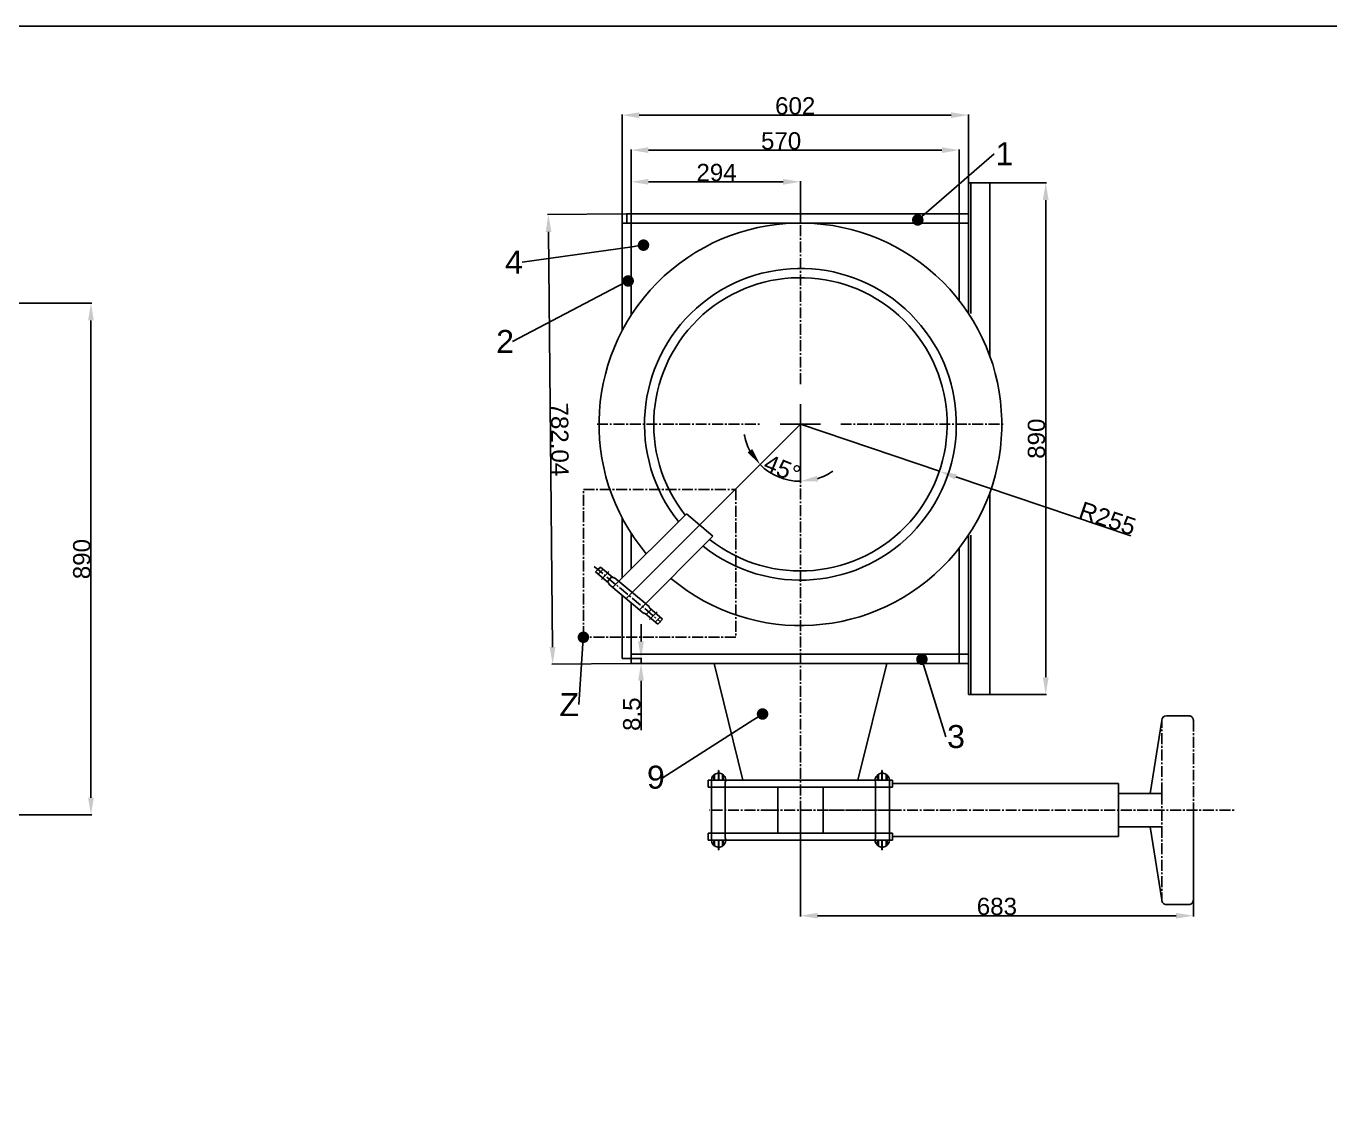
# Model space of a CAD drawing. Header units: millimetres. Extents: x 26210 to 45551, y 4625 to 8601.
# Drawn here: x 29897 to 32163, y 6663 to 8548 of the extents above; entities that cross this region are included whole.
import ezdxf
from ezdxf import colors
from ezdxf.entities.mleader import LeaderData, LeaderLine
from ezdxf.math import Vec2, Vec3

# ---------------------------------------------------------------- set-up
doc = ezdxf.new("R2010")
doc.units = ezdxf.units.MM
doc.linetypes.add('CENTER2', pattern=[28.575, 19.05, -3.175, 3.175, -3.175])
doc.styles.get("Standard").update_dxf_attribs({"font": 'arial.ttf'})
doc.dimstyles.new('ISO-25', dxfattribs={"dimtxt": 2.5, "dimasz": 2.5, "dimexe": 1.25, "dimexo": 0.625, "dimtad": 1, "dimdsep": 46, "dimtxsty": 'Standard', "dimcen": 2.5, "dimadec": 0, "dimazin": 0, "dimtfac": 1, "dimtmove": 0, "dimatfit": 3, "dimfxl": 1, "dimarcsym": 0})

# ---------------------------------------------------------------- blocks, each defined once
blk = doc.blocks.new('*D139')
at = {"color": 0, "lineweight": -2, "transparency": 16777216}
for p, q in [((29422.8, 8066), (30011.2, 8066)), ((30009.9, 8036), (30009.9, 7206)), ((29422.8, 7176), (30011.2, 7176))]:
    blk.add_line(p, q, dxfattribs=at)
at = {"color": 0, "lineweight": -3, "transparency": 16777216}
for points in [[(30004.9, 8036), (30014.9, 8036), (30009.9, 8066)], [(30004.9, 7206), (30014.9, 7206), (30009.9, 7176)]]:
    blk.add_solid(points, dxfattribs=at)
at = {"layer": 'Defpoints', "color": 0, "lineweight": -3, "transparency": 16777216}
for p in [(29422.2, 8066), (29422.2, 7176), (30009.9, 7176)]:
    blk.add_point(p, dxfattribs=at)
at = {"color": 0, "transparency": 16777216, "insert": (29994, 7621), "char_height": 30, "attachment_point": 5, "rotation": 90}
blk.add_mtext('890', dxfattribs=at)
blk = doc.blocks.new('*U171')
at = {"color": 0, "linetype": 'CENTER2', "lineweight": -3, "transparency": 16777216}
for p, q in [((0, 70), (0, 353.5)), ((-353.5, 0), (-70, 0)), ((70, 0), (353.5, 0)), ((0, -845.3), (0, -70))]:
    blk.add_line(p, q, dxfattribs=at)
at = {"color": 0, "linetype": 'Continuous', "lineweight": -3, "transparency": 16777216}
for p, q in [((0, -35), (0, 35)), ((-35, 0), (35, 0))]:
    blk.add_line(p, q, dxfattribs=at)
blk = doc.blocks.new('*D172')
at = {"color": 0, "lineweight": -2, "transparency": 16777216}
blk.add_line((31242.9, 7819.8), (31242.9, 7755.1), dxfattribs=at)
for start, end in [(190.1714, 207.5857), (225, 270), (287.4143, 304.8286)]:
    blk.add_arc((31242.9, 7855.4), 99.1, start, end, dxfattribs=at)
at = {"color": 0, "lineweight": -3, "transparency": 16777216}
for points in [[(31159.2, 7812.5), (31151.1, 7806.6), (31172.9, 7785.3)], [(31273.4, 7755.9), (31271.8, 7765.8), (31242.9, 7756.3)]]:
    blk.add_solid(points, dxfattribs=at)
at = {"layer": 'Defpoints', "color": 0, "lineweight": -3, "transparency": 16777216}
for p in [(31242.9, 7890.4), (31242.9, 7855.4), (31242.9, 7820.4), (31193.4, 7769.6), (30939.8, 7552.3)]:
    blk.add_point(p, dxfattribs=at)
at = {"color": 0, "transparency": 16777216, "insert": (31211.5, 7778.4), "char_height": 30, "attachment_point": 5, "rotation": 337.7865}
blk.add_mtext('45°', dxfattribs=at)
blk = doc.blocks.new('*U173')
at = {"color": 0, "linetype": 'CENTER2', "lineweight": -3, "transparency": 16777216}
blk.add_line((-58.5, 48.9), (57.1, -47.8), dxfattribs=at)
blk = doc.blocks.new('*U174')
at = {"color": 0, "linetype": 'CENTER2', "lineweight": -3, "transparency": 16777216}
blk.add_line((6.7, 6.7), (-6.7, -6.7), dxfattribs=at)
blk = doc.blocks.new('*U175')
at = {"color": 0, "linetype": 'CENTER2', "lineweight": -3, "transparency": 16777216}
blk.add_line((6.5, 7), (-6.5, -7), dxfattribs=at)
blk = doc.blocks.new('*D176')
at = {"color": 0, "lineweight": -2, "transparency": 16777216}
for p, q in [((30948.9, 8206), (30948.9, 8333.4)), ((30978.9, 8332.2), (31488.9, 8332.2)), ((31518.9, 8206), (31518.9, 8333.4))]:
    blk.add_line(p, q, dxfattribs=at)
at = {"color": 0, "lineweight": -3, "transparency": 16777216}
for points in [[(30978.9, 8337.2), (30978.9, 8327.2), (30948.9, 8332.2)], [(31488.9, 8337.2), (31488.9, 8327.2), (31518.9, 8332.2)]]:
    blk.add_solid(points, dxfattribs=at)
at = {"layer": 'Defpoints', "color": 0, "lineweight": -3, "transparency": 16777216}
for p in [(31518.9, 8332.2), (30948.9, 8205.4), (31518.9, 8205.4)]:
    blk.add_point(p, dxfattribs=at)
at = {"color": 0, "transparency": 16777216, "insert": (31209.4, 8348.1), "char_height": 30, "attachment_point": 5}
blk.add_mtext('570', dxfattribs=at)
blk = doc.blocks.new('*D177')
at = {"color": 0, "lineweight": -2, "transparency": 16777216}
for p, q in [((30932.9, 8206), (30932.9, 8394.3)), ((30962.9, 8393), (31504.9, 8393)), ((31534.9, 8206), (31534.9, 8394.3))]:
    blk.add_line(p, q, dxfattribs=at)
at = {"color": 0, "lineweight": -3, "transparency": 16777216}
for points in [[(30962.9, 8398), (30962.9, 8388), (30932.9, 8393)], [(31504.9, 8398), (31504.9, 8388), (31534.9, 8393)]]:
    blk.add_solid(points, dxfattribs=at)
at = {"layer": 'Defpoints', "color": 0, "lineweight": -3, "transparency": 16777216}
for p in [(31534.9, 8393), (30932.9, 8205.4), (31534.9, 8205.4)]:
    blk.add_point(p, dxfattribs=at)
at = {"color": 0, "transparency": 16777216, "insert": (31233.9, 8409), "char_height": 30, "attachment_point": 5}
blk.add_mtext('602', dxfattribs=at)
blk = doc.blocks.new('*D178')
at = {"color": 0, "lineweight": -2, "transparency": 16777216}
for p, q in [((30948.9, 8206), (30948.9, 8278.4)), ((31212.9, 8277.1), (30978.9, 8277.1)), ((31242.9, 8206), (31242.9, 8278.4))]:
    blk.add_line(p, q, dxfattribs=at)
at = {"color": 0, "lineweight": -3, "transparency": 16777216}
for points in [[(30978.9, 8282.1), (30978.9, 8272.1), (30948.9, 8277.1)], [(31212.9, 8282.1), (31212.9, 8272.1), (31242.9, 8277.1)]]:
    blk.add_solid(points, dxfattribs=at)
at = {"layer": 'Defpoints', "color": 0, "lineweight": -3, "transparency": 16777216}
for p in [(30948.9, 8277.1), (30948.9, 8205.4), (31242.9, 8205.4)]:
    blk.add_point(p, dxfattribs=at)
at = {"color": 0, "transparency": 16777216, "insert": (31097.2, 8293.1), "char_height": 30, "attachment_point": 5}
blk.add_mtext('294', dxfattribs=at)
blk = doc.blocks.new('*D179')
at = {"color": 0, "lineweight": -2, "transparency": 16777216}
for p, q in [((30940.8, 8221.4), (30803.6, 8220.1)), ((30805.2, 8190.1), (30812.1, 7468.1)), ((30948.3, 7439.4), (30811.1, 7438.1))]:
    blk.add_line(p, q, dxfattribs=at)
at = {"color": 0, "lineweight": -3, "transparency": 16777216}
for points in [[(30810.2, 8190.1), (30800.2, 8190), (30804.9, 8220.1)], [(30817.1, 7468.1), (30807.1, 7468), (30812.4, 7438.1)]]:
    blk.add_solid(points, dxfattribs=at)
at = {"layer": 'Defpoints', "color": 0, "lineweight": -3, "transparency": 16777216}
for p in [(30941.4, 8221.4), (30812.4, 7438.1), (30948.9, 7439.4)]:
    blk.add_point(p, dxfattribs=at)
at = {"color": 0, "transparency": 16777216, "insert": (30824.6, 7829.2), "char_height": 30, "attachment_point": 5, "rotation": 270.5495}
blk.add_mtext('782.04', dxfattribs=at)
blk = doc.blocks.new('*D180')
at = {"color": 0, "lineweight": -2, "transparency": 16777216}
for p, q in [((31572.6, 8275.4), (31670.5, 8275.4)), ((31669.3, 8245.4), (31669.3, 7415.4)), ((31572.6, 7385.4), (31670.5, 7385.4))]:
    blk.add_line(p, q, dxfattribs=at)
at = {"color": 0, "lineweight": -3, "transparency": 16777216}
for points in [[(31664.3, 8245.4), (31674.3, 8245.4), (31669.3, 8275.4)], [(31664.3, 7415.4), (31674.3, 7415.4), (31669.3, 7385.4)]]:
    blk.add_solid(points, dxfattribs=at)
at = {"layer": 'Defpoints', "color": 0, "lineweight": -3, "transparency": 16777216}
for p in [(31571.9, 8275.4), (31571.9, 7385.4), (31669.3, 7385.4)]:
    blk.add_point(p, dxfattribs=at)
at = {"color": 0, "transparency": 16777216, "insert": (31653.3, 7830.4), "char_height": 30, "attachment_point": 5, "rotation": 90}
blk.add_mtext('890', dxfattribs=at)
blk = doc.blocks.new('_Dot')
at = {"color": 0, "linetype": 'ByBlock', "lineweight": -2}
blk.add_line((-0.5, 0), (-1, 0), dxfattribs=at)
at = {"color": 0, "linetype": 'ByBlock', "lineweight": -3, "const_width": 0.5}
blk.add_lwpolyline([(-0.25, 0, 1), (0.25, 0, 1)], format="xyb", close=True, dxfattribs=at)
blk = doc.blocks.new('*U181')
at = {"color": 0, "linetype": 'CENTER2', "lineweight": -3, "transparency": 16777216}
blk.add_line((95.3, 0), (-95.3, 0), dxfattribs=at)
blk = doc.blocks.new('*U182')
at = {"color": 0, "linetype": 'CENTER2', "lineweight": -3, "transparency": 16777216}
blk.add_line((54.3, 0), (-54.3, 0), dxfattribs=at)
blk = doc.blocks.new('*U183')
at = {"color": 0, "linetype": 'CENTER2', "lineweight": -3, "transparency": 16777216}
blk.add_line((-54.3, 0), (54.3, 0), dxfattribs=at)
blk = doc.blocks.new('*U184')
at = {"color": 0, "linetype": 'CENTER2', "lineweight": -3, "transparency": 16777216}
blk.add_line((-199.8, 0), (400, 0), dxfattribs=at)
blk = doc.blocks.new('*D185')
at = {"color": 0, "lineweight": -2, "transparency": 16777216}
for p, q in [((30965.9, 7477.9), (30965.9, 7507.9)), ((30949.6, 7447.9), (30967.1, 7447.9)), ((30949.6, 7439.4), (30967.1, 7439.4)), ((30965.9, 7447.9), (30965.9, 7439.4)), ((30965.9, 7409.4), (30965.9, 7323.3))]:
    blk.add_line(p, q, dxfattribs=at)
at = {"color": 0, "lineweight": -3, "transparency": 16777216}
for points in [[(30960.9, 7477.9), (30970.9, 7477.9), (30965.9, 7447.9)], [(30960.9, 7409.4), (30970.9, 7409.4), (30965.9, 7439.4)]]:
    blk.add_solid(points, dxfattribs=at)
at = {"layer": 'Defpoints', "color": 0, "lineweight": -3, "transparency": 16777216}
for p in [(30948.9, 7447.9), (30948.9, 7439.4), (30965.9, 7439.4)]:
    blk.add_point(p, dxfattribs=at)
at = {"color": 0, "transparency": 16777216, "insert": (30949.9, 7351.3), "char_height": 30, "attachment_point": 5, "rotation": 90}
blk.add_mtext('8.5', dxfattribs=at)
blk = doc.blocks.new('*D186')
at = {"color": 0, "lineweight": -2, "transparency": 16777216}
for p, q in [((31242.9, 7855.4), (31484.5, 7773.7)), ((31817.4, 7661.2), (31512.9, 7764.1))]:
    blk.add_line(p, q, dxfattribs=at)
at = {"color": 0, "lineweight": -3, "transparency": 16777216}
blk.add_solid([(31514.5, 7768.8), (31511.3, 7759.4), (31484.5, 7773.7)], dxfattribs=at)
at = {"layer": 'Defpoints', "color": 0, "lineweight": -3, "transparency": 16777216}
for p in [(31242.9, 7855.4), (31484.5, 7773.7)]:
    blk.add_point(p, dxfattribs=at)
at = {"color": 0, "transparency": 16777216, "insert": (31776.8, 7691.7), "char_height": 30, "attachment_point": 5, "rotation": 341.3175}
blk.add_mtext('R255', dxfattribs=at)
blk = doc.blocks.new('*D213')
at = {"color": 0, "lineweight": -2, "transparency": 16777216}
for p, q in [((31242.9, 7183.8), (31242.9, 6999.6)), ((31925.9, 7183.8), (31925.9, 6999.6)), ((31272.9, 7000.8), (31895.9, 7000.8))]:
    blk.add_line(p, q, dxfattribs=at)
at = {"color": 0, "lineweight": -3, "transparency": 16777216}
for points in [[(31272.9, 7005.8), (31272.9, 6995.8), (31242.9, 7000.8)], [(31895.9, 7005.8), (31895.9, 6995.8), (31925.9, 7000.8)]]:
    blk.add_solid(points, dxfattribs=at)
at = {"layer": 'Defpoints', "color": 0, "lineweight": -3, "transparency": 16777216}
for p in [(31242.9, 7184.4), (31925.9, 7184.4), (31925.9, 7000.8)]:
    blk.add_point(p, dxfattribs=at)
at = {"color": 0, "transparency": 16777216, "insert": (31584.4, 7016.8), "char_height": 30, "attachment_point": 5}
blk.add_mtext('683', dxfattribs=at)

msp = doc.modelspace()

# ---------------------------------------------------------------- linework, layer by layer
at = {"color": 0, "linetype": 'Continuous', "lineweight": -3}
for p, q in [((31571.944, 8275.403), (31534.944, 8275.403)), ((31534.944, 8275.403), (31534.944, 8221.403)), ((31538.854, 8275.403), (31538.854, 8221.403)), ((31571.944, 8221.403), (31571.944, 8275.403)), ((30932.944, 8205.403), (31534.944, 8205.403)), ((30932.944, 8017.883), (30932.944, 8205.403)), ((30948.944, 8221.403), (30941.444, 8221.403)), ((30941.444, 8212.903), (30941.444, 8221.403)), ((30941.444, 8205.403), (30941.444, 8212.903)), ((30948.944, 8221.403), (31534.944, 8221.403)), ((30948.944, 8045.308), (30948.944, 8205.403)), ((31518.944, 8221.403), (31518.944, 8070.633)), ((31534.944, 8221.403), (31534.944, 8048.369)), ((31538.854, 8221.403), (31538.854, 8048.369)), ((31571.944, 8221.403), (31571.944, 7974.814)), ((31242.944, 7855.403), (30939.825, 7552.284)), ((31571.944, 7735.992), (31571.944, 7439.403)), ((31044.82, 7699.917), (30916.614, 7571.711)), ((30932.944, 7588.041), (30932.944, 7692.922)), ((31044.82, 7699.917), (31090.853, 7660.672)), ((30948.944, 7604.041), (30948.944, 7665.497)), ((31090.853, 7660.672), (30963.036, 7532.856)), ((31534.944, 7662.436), (31534.944, 7439.403)), ((31538.854, 7662.436), (31538.854, 7439.403)), ((31518.944, 7640.172), (31518.944, 7439.403)), ((30890.99, 7602.939), (30886.703, 7598.651)), ((30886.705, 7598.649), (30909.217, 7579.807)), ((30895.278, 7607.226), (30890.99, 7602.939)), ((30900.071, 7603.214), (30891.391, 7594.727)), ((30895.278, 7607.226), (30916.97, 7589.07)), ((30915.271, 7590.492), (30907.517, 7581.229)), ((30909.756, 7577.451), (30970.685, 7526.454)), ((30919.386, 7588.955), (30973.004, 7544.074)), ((30932.944, 7447.903), (30932.944, 7558.043)), ((30948.944, 7439.403), (30948.944, 7544.651)), ((30973.004, 7544.074), (30973.687, 7543.507)), ((30995.131, 7508.1), (30973.12, 7526.448)), ((30973.346, 7543.791), (30979.864, 7538.35)), ((30983.624, 7533.331), (30975.067, 7524.825)), ((31003.395, 7516.364), (30980.496, 7536.015)), ((30999.193, 7519.97), (30990.909, 7511.619)), ((31003.395, 7516.364), (30995.131, 7508.1)), ((30948.944, 7447.903), (30932.944, 7447.903)), ((31534.944, 7455.403), (30948.944, 7455.403)), ((31534.944, 7439.403), (30948.944, 7439.403)), ((31092.944, 7439.403), (31142.944, 7236.403)), ((31392.944, 7439.403), (31342.944, 7236.403)), ((31534.944, 7439.403), (31534.944, 7385.403)), ((31538.854, 7439.403), (31538.854, 7385.403)), ((31571.944, 7439.403), (31571.944, 7385.403)), ((31534.944, 7385.403), (31571.944, 7385.403)), ((31878.968, 7348.472), (31917.944, 7348.472)), ((31850.902, 7213.531), (31870.968, 7340.472)), ((31100.665, 7248.837), (31100.665, 7253.276)), ((31100.665, 7253.276), (31101.173, 7253.276)), ((31101.173, 7253.276), (31101.173, 7248.827)), ((31385.223, 7253.276), (31384.716, 7253.276)), ((31384.716, 7253.276), (31384.716, 7248.827)), ((31385.223, 7248.837), (31385.223, 7253.276)), ((31088.231, 7236.401), (31082.686, 7236.401)), ((31082.686, 7236.401), (31082.686, 7224.571)), ((31136.546, 7236.403), (31088.231, 7236.403)), ((31088.231, 7236.403), (31088.231, 7132.497)), ((31092.245, 7245.552), (31092.245, 7236.403)), ((31093.684, 7246.692), (31093.684, 7236.403)), ((31093.684, 7246.692), (31093.684, 7236.403)), ((31100.665, 7248.837), (31100.665, 7236.403)), ((31101.173, 7248.827), (31101.173, 7236.403)), ((31107.46, 7246.816), (31107.46, 7236.403)), ((31108.689, 7245.902), (31108.689, 7236.403)), ((31112.388, 7232.257), (31112.388, 7136.641)), ((31342.944, 7236.403), (31142.944, 7236.403)), ((31349.175, 7236.403), (31397.657, 7236.403)), ((31349.342, 7236.403), (31397.657, 7236.403)), ((31373.5, 7232.257), (31373.5, 7136.641)), ((31377.199, 7245.902), (31377.199, 7236.403)), ((31378.428, 7246.816), (31378.428, 7236.403)), ((31384.716, 7248.827), (31384.716, 7236.403)), ((31385.223, 7248.837), (31385.223, 7236.403)), ((31392.204, 7246.692), (31392.204, 7236.403)), ((31392.204, 7246.692), (31392.204, 7236.403)), ((31393.643, 7245.552), (31393.643, 7236.403)), ((31397.657, 7236.403), (31397.657, 7132.497)), ((31403.203, 7236.401), (31397.658, 7236.401)), ((31403.203, 7224.571), (31403.203, 7236.401)), ((31403.203, 7230.486), (31795.734, 7230.486)), ((31795.734, 7230.486), (31795.734, 7138.412)), ((31082.686, 7224.571), (31088.23, 7224.571)), ((31203.554, 7224.571), (31088.231, 7224.571)), ((31282.334, 7224.571), (31397.657, 7224.571)), ((31397.657, 7224.571), (31403.203, 7224.571)), ((31795.734, 7213.531), (31870.968, 7213.531)), ((31088.231, 7144.327), (31082.686, 7144.327)), ((31082.686, 7144.327), (31082.686, 7132.497)), ((31203.554, 7144.327), (31088.231, 7144.327)), ((31282.334, 7144.327), (31397.657, 7144.327)), ((31403.203, 7144.327), (31397.658, 7144.327)), ((31403.203, 7132.497), (31403.203, 7144.327)), ((31795.734, 7138.412), (31403.203, 7138.412)), ((31795.734, 7155.367), (31870.968, 7155.367)), ((31850.902, 7155.367), (31870.968, 7028.426)), ((31082.686, 7132.497), (31088.23, 7132.497)), ((31092.241, 7123.347), (31092.242, 7132.497)), ((31093.68, 7122.207), (31093.681, 7132.497)), ((31093.68, 7122.207), (31093.681, 7132.497)), ((31100.661, 7120.062), (31100.662, 7132.496)), ((31100.665, 7120.061), (31100.665, 7115.622)), ((31101.169, 7120.072), (31101.169, 7132.496)), ((31101.177, 7115.622), (31101.177, 7120.072)), ((31107.457, 7122.082), (31107.457, 7132.496)), ((31108.685, 7122.996), (31108.686, 7132.496)), ((31377.203, 7122.996), (31377.202, 7132.496)), ((31378.432, 7122.082), (31378.431, 7132.496)), ((31384.711, 7115.622), (31384.712, 7120.072)), ((31384.72, 7120.072), (31384.719, 7132.496)), ((31385.223, 7120.061), (31385.223, 7115.622)), ((31385.227, 7120.062), (31385.226, 7132.496)), ((31392.208, 7122.207), (31392.208, 7132.497)), ((31392.208, 7122.207), (31392.208, 7132.497)), ((31393.647, 7123.347), (31393.646, 7132.497)), ((31397.658, 7132.497), (31403.203, 7132.497)), ((31100.665, 7115.622), (31101.177, 7115.622)), ((31385.223, 7115.622), (31384.711, 7115.622)), ((31878.967, 7020.426), (31917.944, 7020.426))]:
    msp.add_line(p, q, dxfattribs=at)
at = {"color": 0, "linetype": 'CENTER2', "lineweight": -3}
for p, q in [((31870.968, 7213.531), (31870.968, 7340.472)), ((31925.944, 7340.472), (31925.944, 7028.426)), ((31870.968, 7213.531), (31870.968, 7155.367)), ((31870.968, 7155.367), (31870.967, 7028.426))]:
    msp.add_line(p, q, dxfattribs=at)
at = {"linetype": 'Continuous', "lineweight": -3}
for p, q in [((31349.175, 7236.403), (31136.546, 7236.403)), ((31242.944, 7224.571), (31203.554, 7224.571)), ((31203.554, 7224.571), (31203.554, 7144.327)), ((31242.944, 7224.571), (31282.334, 7224.571)), ((31282.334, 7224.571), (31282.334, 7144.327)), ((31242.944, 7144.327), (31203.554, 7144.327)), ((31242.944, 7144.327), (31282.334, 7144.327)), ((31242.944, 7132.497), (31088.23, 7132.497)), ((31242.944, 7132.497), (31397.658, 7132.497))]:
    msp.add_line(p, q, dxfattribs=at)
at = {"color": 0, "linetype": 'Continuous', "lineweight": -3}
msp.add_lwpolyline([(26229.906, 8547.969), (35695.46, 8547.969), (35675.172, 4778.161), (26209.618, 4778.161)], close=True, dxfattribs=at)
at = {"color": 1, "linetype": 'CENTER2', "lineweight": -3}
msp.add_lwpolyline([(30865.731, 7742.295), (31130.835, 7742.295), (31130.835, 7485.045), (30865.731, 7485.045)], close=True, dxfattribs=at)
at = {"color": 0, "linetype": 'Continuous', "lineweight": -3}
for centre, radius, start, end in [((31242.944, 7855.403), 350, 229.941747, 220.058253), ((31242.944, 7855.403), 271, 231.387644, 218.612356), ((31242.944, 7855.403), 255, 231.790267, 218.209733), ((30907.933, 7578.273), 2, 335.735093, 50.070827), ((30918.254, 7590.604), 2, 230.070827, 304.485305), ((30971.899, 7524.864), 2, 52.37017, 127.358535), ((30981.717, 7537.599), 2, 157.952586, 232.367065), ((31878.968, 7340.472), 8, 90, 180), ((31917.944, 7340.472), 8, 359.999938, 90), ((31100.665, 7236.403), 12.435, 340.524307, 180), ((31385.223, 7236.403), 12.435, 0, 199.475693), ((31100.665, 7132.495), 12.435, 180, 19.475693), ((31385.223, 7132.495), 12.435, 160.524307, 0), ((31878.967, 7028.426), 8, 179.999877, 269.999877), ((31917.944, 7028.426), 8, 269.999877, 359.999938)]:
    msp.add_arc(centre, radius, start, end, dxfattribs=at)

# ---------------------------------------------------------------- block references
at = {"color": 2, "linetype": 'CENTER2', "lineweight": -3}
for name, p in [('*U171', (31242.944, 7855.403)), ('*U173', (30943.208, 7559.234)), ('*U175', (30903.582, 7592.399)), ('*U174', (30987.201, 7522.434)), ('*U182', (31138.988, 7184.45)), ('*U181', (31281.581, 7184.45)), ('*U183', (31346.9, 7184.45)), ('*U184', (31599.469, 7184.449))]:
    msp.add_blockref(name, p, dxfattribs=at)

# ---------------------------------------------------------------- dimensions: what is measured, and where the dimension line sits
at = {"color": 4}
for base, p1, p2, picture, middle in [((31534.944, 8393.039), (30932.944, 8205.403), (31534.944, 8205.403), '*D177', (31233.944, 8393.039)), ((31518.944, 8332.17), (30948.944, 8205.403), (31518.944, 8205.403), '*D176', (31209.419, 8332.17)), ((30948.944, 8277.136), (31242.944, 8205.403), (30948.944, 8205.403), '*D178', (31097.194, 8277.136)), ((31925.944, 7000.809), (31242.944, 7184.45), (31925.944, 7184.449), '*D213', (31584.444, 7000.809))]:
    dim = msp.add_linear_dim(base=base, p1=p1, p2=p2, dimstyle='ISO-25', override={"dimtxt": 30, "dimasz": 30}, dxfattribs=at)
    dim.commit()
    dim.dimension.update_dxf_attribs({"geometry": picture, "text_midpoint": middle, "dimtype": 160})
for base, p1, p2, picture, middle in [((31669.289, 7385.403), (31571.944, 8275.403), (31571.944, 7385.403), '*D180', (31669.289, 7830.403)), ((30009.908, 7175.954), (29422.186, 8065.954), (29422.186, 7175.954), '*D139', (30009.908, 7620.954))]:
    dim = msp.add_linear_dim(base=base, p1=p1, p2=p2, angle=90, dimstyle='ISO-25', override={"dimtxt": 30, "dimasz": 30}, dxfattribs=at)
    dim.commit()
    dim.dimension.update_dxf_attribs({"geometry": picture, "text_midpoint": middle, "dimtype": 160})
dim = msp.add_linear_dim(base=(30812.384, 7438.093), p1=(30941.444, 8221.403), p2=(30948.944, 7439.403), angle=270.549495, dimstyle='ISO-25', override={"dimtxt": 30, "dimasz": 30})
dim.commit()
dim.dimension.update_dxf_attribs({"geometry": '*D179', "text_midpoint": (30808.634, 7829.093), "dimtype": 161})
dim = msp.add_angular_dim_2l(base=(31193.401, 7769.592), line1=((31242.944, 7820.403), (31242.944, 7890.403)), line2=((31242.944, 7855.403), (30939.825, 7552.284)), dimstyle='ISO-25', override={"dimtxt": 30, "dimasz": 30})
dim.commit()
dim.dimension.update_dxf_attribs({"geometry": '*D172', "text_midpoint": (31205.484, 7763.671), "dimtype": 162})
dim = msp.add_radius_dim(center=(31242.944, 7855.403), mpoint=(31484.508, 7773.72), dimstyle='ISO-25', override={"dimtxt": 30, "dimasz": 30})
dim.commit()
dim.dimension.update_dxf_attribs({"geometry": '*D186', "text_midpoint": (31771.717, 7676.603), "dimtype": 164})
dim = msp.add_linear_dim(base=(30965.883, 7439.403), p1=(30948.944, 7447.903), p2=(30948.944, 7439.403), angle=90, dimstyle='ISO-25', override={"dimtxt": 30, "dimasz": 30}, dxfattribs=at)
dim.commit()
dim.dimension.update_dxf_attribs({"geometry": '*D185', "text_midpoint": (30949.941, 7351.336)})

# ---------------------------------------------------------------- leaders
at = {"color": 6, "linetype": 'Continuous', "lineweight": -3}
ml = msp.add_multileader_mtext('Standard', dxfattribs=at)
ml.set_content('1', color=1)
ml.set_leader_properties(color=3)
ml.set_arrow_properties(name='DOT')
ml.build(insert=Vec2(0, 0))
ml.multileader.update_dxf_attribs({"has_dogleg": 0, "arrow_head_size": 20})
ctx = ml.context
ctx.base_point, ctx.char_height, ctx.arrow_head_size, ctx.plane_origin = Vec3(31579.951, 8325.995), 40, 20, Vec3(31446.946, 8210.828)
notes = []
notes.append((ctx, [(0, (1, 1, 0), (31571.951, 8325.995), (1, 0), 8, [(0, [(31446.946, 8210.828)], 0, [])])]))
ctx.mtext.insert, ctx.mtext.flow_direction = Vec3(31581.951, 8345.995), 5
ml = msp.add_multileader_mtext('Standard', dxfattribs=at)
ml.set_content('4', color=1)
ml.set_leader_properties(color=3)
ml.set_arrow_properties(name='DOT')
ml.build(insert=Vec2(0, 0))
ml.multileader.update_dxf_attribs({"has_dogleg": 0, "arrow_head_size": 20})
ctx = ml.context
ctx.base_point, ctx.char_height, ctx.arrow_head_size, ctx.plane_origin = Vec3(30727.562, 8137.654), 40, 20, Vec3(30970.15, 8166.981)
notes.append((ctx, [(0, (1, 1, 0), (30767.23, 8137.654), (-1, 0), 8, [(0, [(30970.15, 8166.981)], 0, [])])]))
ctx.mtext.insert, ctx.mtext.width, ctx.mtext.flow_direction = Vec3(30729.562, 8157.654), 429.86789, 5
ml = msp.add_multileader_mtext('Standard', dxfattribs=at)
ml.set_content('2', color=1)
ml.set_leader_properties(color=3)
ml.set_arrow_properties(name='DOT')
ml.build(insert=Vec2(0, 0))
ml.multileader.update_dxf_attribs({"has_dogleg": 0, "arrow_head_size": 20})
ctx = ml.context
ctx.base_point, ctx.char_height, ctx.arrow_head_size, ctx.plane_origin = Vec3(30712.077, 7999.471), 40, 20, Vec3(30943.564, 8104.725)
notes.append((ctx, [(0, (1, 1, 0), (30750.571, 7999.471), (-1, 0), 8, [(0, [(30943.564, 8104.725)], 0, [])])]))
ctx.mtext.insert, ctx.mtext.width, ctx.mtext.flow_direction = Vec3(30714.077, 8019.471), 429.86789, 5
ml = msp.add_multileader_mtext('Standard', dxfattribs=at)
ml.set_content('Z', color=1)
ml.set_leader_properties(color=3)
ml.set_arrow_properties(name='DOT')
ml.build(insert=Vec2(0, 0))
ml.multileader.update_dxf_attribs({"has_dogleg": 0, "arrow_head_size": 20})
ctx = ml.context
ctx.base_point, ctx.char_height, ctx.arrow_head_size, ctx.plane_origin = Vec3(30822.108, 7367.889), 40, 20, Vec3(30865.731, 7485.045)
notes.append((ctx, [(0, (1, 1, 0), (30865.731, 7367.889), (-1, 0), 8, [(0, [(30865.731, 7485.045)], 0, [])])]))
ctx.mtext.insert, ctx.mtext.flow_direction = Vec3(30824.108, 7387.889), 5
ml = msp.add_multileader_mtext('Standard', dxfattribs=at)
ml.set_content('3', color=1)
ml.set_leader_properties(color=3)
ml.set_arrow_properties(name='DOT')
ml.build(insert=Vec2(0, 0))
ml.multileader.update_dxf_attribs({"has_dogleg": 0, "arrow_head_size": 20})
ctx = ml.context
ctx.base_point, ctx.char_height, ctx.arrow_head_size, ctx.plane_origin = Vec3(31495.852, 7312.115), 40, 20, Vec3(31454.11, 7446.789)
notes.append((ctx, [(0, (1, 1, 0), (31487.852, 7312.115), (1, 0), 8, [(0, [(31454.11, 7446.789)], 0, [])])]))
ctx.mtext.insert, ctx.mtext.flow_direction = Vec3(31497.852, 7332.469), 5
ml = msp.add_multileader_mtext('Standard', dxfattribs=at)
ml.set_content('9', color=1)
ml.set_leader_properties(color=3)
ml.set_arrow_properties(name='DOT')
ml.build(insert=Vec2(0, 0))
ml.multileader.update_dxf_attribs({"has_dogleg": 0, "arrow_head_size": 20})
ctx = ml.context
ctx.base_point, ctx.char_height, ctx.arrow_head_size, ctx.plane_origin = Vec3(30974.189, 7241.433), 40, 20, Vec3(31177.149, 7351.643)
notes.append((ctx, [(0, (1, 1, 0), (31012.492, 7241.433), (-1, 0), 8, [(0, [(31177.149, 7351.643)], 0, [])])]))
ctx.mtext.insert, ctx.mtext.flow_direction = Vec3(30976.189, 7261.774), 5
for ctx, leaders in notes:
    for number, flags, end, landing, length, lines in leaders:
        leader = LeaderData()
        leader.index, (leader.has_last_leader_line, leader.has_dogleg_vector, leader.attachment_direction) = number, flags
        leader.last_leader_point, leader.dogleg_vector, leader.dogleg_length = Vec3(end), Vec3(landing), length
        for number, points, colour, breaks in lines:
            line = LeaderLine()
            line.index, line.vertices, line.color, line.breaks = number, Vec3.list(points), colors.encode_raw_color(colour), breaks
            leader.lines.append(line)
        ctx.leaders.append(leader)

doc.saveas('drawing.dxf')
